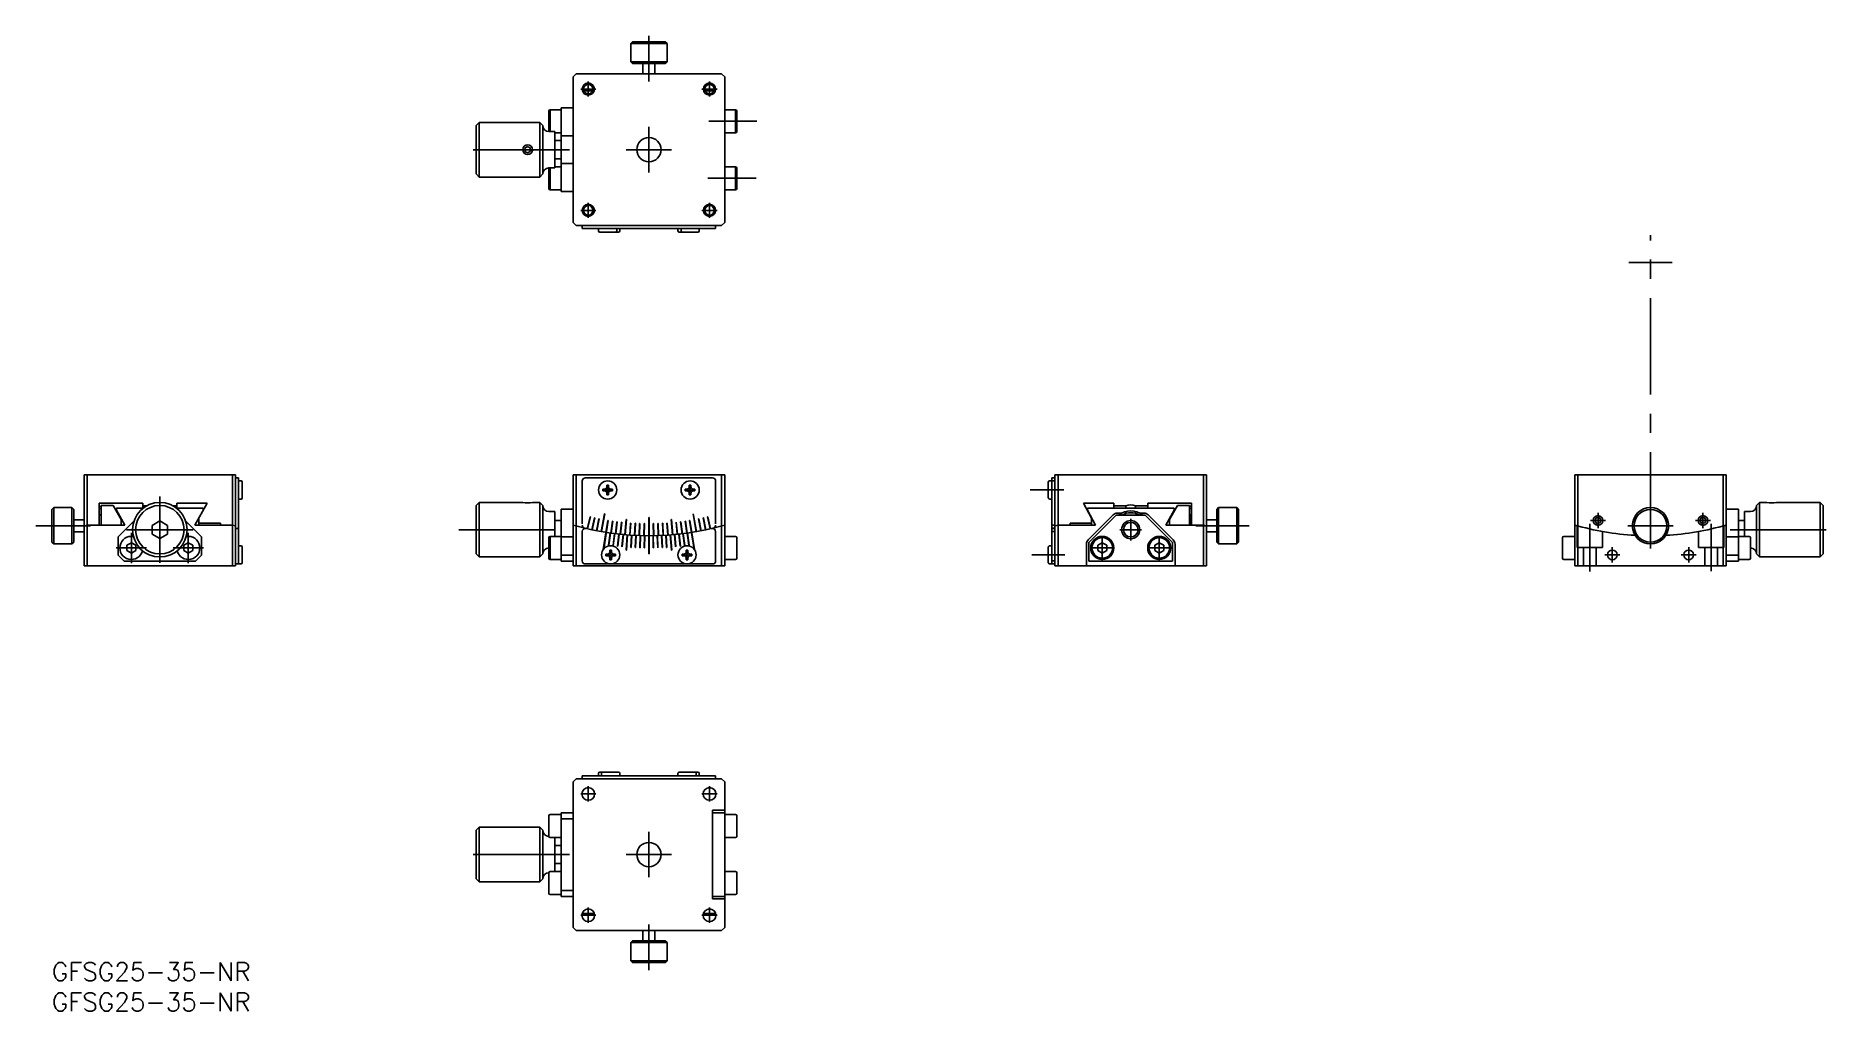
# Model space of a CAD drawing. Extents: x -3 to 294, y -8 to 153.
import ezdxf

# ---------------------------------------------------------------- set-up
doc = ezdxf.new("R2010")
doc.units = 0
doc.header["$LTSCALE"] = 0.5
doc.linetypes.add('CENTER', pattern=[50.8, 31.75, -6.35, 6.35, -6.35])
doc.linetypes.add('DASHED', pattern=[19.05, 12.7, -6.35])
for name, color, linetype in [('MSM_CENTER', 1, 'CENTER'), ('MSM_CONTINUOUS', 7, 'CONTINUOUS'), ('MSM_DASHED', 4, 'DASHED'), ('MSM_NARROW', 5, 'CONTINUOUS'), ('MSM_PART_NUMBER', 7, 'CONTINUOUS')]:
    doc.layers.add(name, color=color, linetype=linetype)
doc.styles.get("Standard").update_dxf_attribs({"font": 'txt.shx', "height": 3, "bigfont": 'bigfont.shx'})

# ---------------------------------------------------------------- blocks, each defined once
blk = doc.blocks.new('*U3')
at = {"layer": 'MSM_PART_NUMBER'}
blk.add_text('GFSG25-35-NR', height=3, dxfattribs=at).set_placement((0, -3))
blk = doc.blocks.new('*U4')
at = {"layer": 'MSM_PART_NUMBER'}
blk.add_text('GFSG25-35-NR', height=3, dxfattribs=at).set_placement((0, -8))

msp = doc.modelspace()

# ---------------------------------------------------------------- linework, layer by layer
at = {"layer": 'MSM_CENTER'}
for p, q in [((98.48, 152.77), (98.48, 145.27)), ((87.23, 144.01), (87.7, 144.01)), ((88.48, 145.26), (88.48, 142.76)), ((89.26, 144.01), (89.73, 144.01)), ((107.23, 144.01), (107.7, 144.01)), ((108.48, 145.26), (108.48, 142.76)), ((109.26, 144.01), (109.73, 144.01)), ((98.48, 137.76), (98.48, 130.26)), ((116.31, 138.71), (108.37, 138.71)), ((85.36, 134.01), (68.36, 134.01)), ((94.73, 134.01), (102.23, 134.01)), ((116.19, 129.31), (108.19, 129.31)), ((88.48, 125.26), (88.48, 122.76)), ((108.48, 125.26), (108.48, 122.76)), ((87.23, 124.01), (89.73, 124.01)), ((107.23, 124.01), (109.73, 124.01)), ((263.71, 68.26), (263.71, 119.93)), ((260.13, 115.41), (267.29, 115.41)), ((161.4, 77.91), (166.93, 77.91)), ((17.8, 65.88), (17.8, 76.84)), ((255.06, 71.63), (255.06, 74.13)), ((272.36, 71.63), (272.36, 74.13)), ((-2.64, 72.01), (6.39, 72.01)), ((23.28, 71.36), (12.32, 71.36)), ((67.11, 71.36), (83.98, 71.36)), ((179.77, 71.36), (176.17, 71.36)), ((177.97, 69.56), (177.97, 73.16)), ((188.73, 72.01), (197.51, 72.01)), ((253.71, 72.35), (253.71, 64.47)), ((256.31, 72.88), (253.81, 72.88)), ((267.46, 72.01), (259.96, 72.01)), ((273.61, 72.88), (271.11, 72.88)), ((273.71, 72.31), (273.71, 64.51)), ((276.83, 71.36), (293.83, 71.36)), ((15.6, 68.36), (10.6, 68.36)), ((13.1, 65.86), (13.1, 70.86)), ((25, 68.36), (20, 68.36)), ((22.5, 65.86), (22.5, 70.86)), ((175.27, 68.36), (171.27, 68.36)), ((173.27, 66.36), (173.27, 70.36)), ((184.67, 68.36), (180.67, 68.36)), ((182.67, 66.36), (182.67, 70.36)), ((257.41, 65.96), (257.41, 68.46)), ((270.01, 65.96), (270.01, 68.46)), ((161.65, 67.21), (167.08, 67.21)), ((258.66, 67.21), (256.16, 67.21)), ((271.26, 67.21), (268.76, 67.21)), ((87.23, 27.8), (89.73, 27.8)), ((88.48, 29.05), (88.48, 26.55)), ((107.23, 27.8), (109.73, 27.8)), ((108.48, 29.05), (108.48, 26.55)), ((98.48, 21.55), (98.48, 14.05)), ((85.36, 17.8), (68.36, 17.8)), ((94.73, 17.8), (102.23, 17.8)), ((88.48, 9.05), (88.48, 6.55)), ((108.48, 9.05), (108.48, 6.55)), ((87.23, 7.8), (87.43, 7.8)), ((89.53, 7.8), (89.73, 7.8)), ((98.48, 6.25), (98.48, -1.25)), ((107.23, 7.8), (107.43, 7.8)), ((109.53, 7.8), (109.73, 7.8))]:
    msp.add_line(p, q, dxfattribs=at)
at = {"layer": 'MSM_CONTINUOUS'}
for p, q in [((95.48, 151.51), (95.78, 151.81)), ((95.48, 148.51), (95.48, 151.51)), ((95.48, 151.51), (101.48, 151.51)), ((101.18, 151.81), (95.78, 151.81)), ((101.18, 151.81), (101.48, 151.51)), ((101.48, 151.51), (101.48, 148.51)), ((95.78, 148.21), (95.48, 148.51)), ((101.48, 148.51), (95.48, 148.51)), ((101.48, 148.51), (101.18, 148.21)), ((85.98, 146.01), (86.48, 146.51)), ((85.98, 146.01), (85.98, 122.01)), ((110.48, 146.51), (86.48, 146.51)), ((95.78, 148.21), (101.18, 148.21)), ((97.48, 146.51), (97.48, 148.21)), ((99.48, 148.21), (99.48, 146.51)), ((110.48, 146.51), (110.98, 146.01)), ((110.98, 146.01), (110.98, 122.01)), ((89.28, 144.01), (87.7, 144.01)), ((87.76, 143.71), (89.2, 143.71)), ((88.83, 144.01), (88.83, 144)), ((88.83, 144), (89.23, 143.77)), ((88.83, 144), (89.26, 144)), ((109.26, 144.01), (107.68, 144.01)), ((107.76, 143.71), (109.2, 143.71)), ((108.13, 143.72), (108.13, 144.01)), ((81.98, 137.01), (81.98, 140.41)), ((82.18, 140.61), (83.98, 140.61)), ((82.18, 137.01), (82.18, 140.61)), ((83.98, 140.91), (83.98, 127.11)), ((85.98, 140.91), (83.98, 140.91)), ((110.98, 140.61), (112.78, 140.61)), ((112.78, 140.61), (112.78, 136.81)), ((112.98, 140.41), (112.98, 137.01)), ((69.98, 138.01), (70.48, 138.51)), ((69.98, 138.01), (69.98, 130.01)), ((70.48, 138.51), (80.48, 138.51)), ((70.48, 129.51), (70.48, 138.51)), ((80.48, 138.51), (80.98, 138.01)), ((80.48, 138.51), (80.48, 129.51)), ((80.98, 138.01), (80.98, 130.01)), ((81.98, 137.01), (82.98, 137.01)), ((82.98, 131.01), (82.98, 137.01)), ((83.98, 136.81), (82.98, 136.81)), ((112.78, 136.81), (110.98, 136.81)), ((77.99, 134.2), (78.4, 134.52)), ((78.08, 133.68), (77.99, 134.2)), ((78.56, 133.5), (78.08, 133.68)), ((78.4, 134.52), (78.88, 134.34)), ((78.97, 133.82), (78.56, 133.5)), ((78.88, 134.34), (78.97, 133.82)), ((82.98, 135.51), (83.98, 135.51)), ((83.98, 136.31), (85.98, 136.31)), ((82.98, 131.01), (81.98, 131.01)), ((81.98, 127.61), (81.98, 131.01)), ((82.18, 127.41), (82.18, 131.01)), ((83.98, 132.51), (82.98, 132.51)), ((82.98, 131.21), (83.98, 131.21)), ((85.98, 131.71), (83.98, 131.71)), ((110.98, 131.21), (112.78, 131.21)), ((112.78, 131.21), (112.78, 127.41)), ((112.98, 131.01), (112.98, 127.61)), ((70.48, 129.51), (69.98, 130.01)), ((80.48, 129.51), (70.48, 129.51)), ((80.98, 130.01), (80.48, 129.51)), ((83.98, 127.41), (82.18, 127.41)), ((83.98, 127.11), (85.98, 127.11)), ((112.78, 127.41), (110.98, 127.41)), ((86.48, 121.51), (85.98, 122.01)), ((110.98, 122.01), (110.48, 121.51)), ((110.48, 121.51), (86.48, 121.51)), ((87.48, 121.51), (87.48, 121.01)), ((87.48, 121.01), (109.48, 121.01)), ((90.18, 120.61), (90.18, 121)), ((90.38, 120.41), (93.48, 120.41)), ((93.18, 121), (93.18, 120.61)), ((93.68, 121), (93.68, 120.61)), ((103.28, 121), (103.28, 120.61)), ((103.48, 120.41), (106.58, 120.41)), ((103.78, 120.61), (103.78, 121)), ((106.78, 121), (106.78, 120.61)), ((109.48, 121.01), (109.48, 121.51)), ((5.3, 80.41), (30.3, 80.41)), ((5.3, 80.41), (5.3, 65.41)), ((5.8, 65.41), (5.8, 80.41)), ((29.8, 80.41), (29.8, 65.41)), ((30.3, 65.41), (30.3, 80.41)), ((85.98, 80.41), (85.98, 65.41)), ((110.98, 80.41), (85.98, 80.41)), ((86.48, 65.41), (86.48, 80.41)), ((110.48, 80.41), (110.48, 65.41)), ((110.98, 65.41), (110.98, 80.41)), ((165.47, 65.41), (165.47, 80.41)), ((165.47, 80.41), (190.47, 80.41)), ((165.97, 65.41), (165.97, 80.41)), ((189.97, 80.41), (189.97, 65.41)), ((190.47, 80.41), (190.47, 65.41)), ((251.71, 80.41), (251.21, 80.41)), ((251.21, 80.41), (251.21, 65.41)), ((251.71, 80.41), (275.71, 80.41)), ((251.71, 65.41), (251.71, 80.41)), ((276.21, 80.41), (275.71, 80.41)), ((275.71, 80.41), (275.71, 65.41)), ((276.21, 65.41), (276.21, 80.41)), ((30.8, 79.91), (30.3, 79.91)), ((30.8, 65.71), (30.8, 79.91)), ((30.81, 79.41), (31.2, 79.41)), ((31.4, 79.21), (31.4, 76.61)), ((87.48, 79.41), (87.48, 72.31)), ((108.98, 79.91), (87.98, 79.91)), ((91.2, 78.05), (90.88, 78.05)), ((90.88, 78.05), (90.88, 77.76)), ((90.88, 77.76), (91.2, 77.76)), ((91.54, 78.71), (91.54, 78.38)), ((91.82, 78.71), (91.54, 78.71)), ((91.54, 77.43), (91.54, 77.1)), ((91.54, 77.1), (91.82, 77.1)), ((91.82, 78.38), (91.82, 78.71)), ((91.82, 77.1), (91.82, 77.43)), ((92.48, 78.05), (92.16, 78.05)), ((92.16, 77.76), (92.48, 77.76)), ((92.48, 77.76), (92.48, 78.05)), ((104.8, 78.05), (104.48, 78.05)), ((104.48, 78.05), (104.48, 77.76)), ((104.48, 77.76), (104.8, 77.76)), ((105.14, 78.71), (105.14, 78.38)), ((105.42, 78.71), (105.14, 78.71)), ((105.14, 77.43), (105.14, 77.1)), ((105.14, 77.1), (105.42, 77.1)), ((105.42, 78.38), (105.42, 78.71)), ((105.42, 77.1), (105.42, 77.43)), ((106.08, 78.05), (105.76, 78.05)), ((105.76, 77.76), (106.08, 77.76)), ((106.08, 77.76), (106.08, 78.05)), ((109.48, 72.31), (109.48, 79.41)), ((164.37, 76.61), (164.37, 79.21)), ((164.96, 79.41), (164.57, 79.41)), ((165.47, 79.91), (164.97, 79.91)), ((164.97, 79.91), (164.97, 65.71)), ((165.47, 79.41), (164.97, 79.41)), ((0, 74.71), (0.3, 75.01)), ((0, 74.71), (0, 69.31)), ((0.3, 75.01), (3.3, 75.01)), ((0.3, 69.01), (0.3, 75.01)), ((3.3, 75.01), (3.6, 74.71)), ((3.3, 75.01), (3.3, 69.01)), ((3.6, 69.31), (3.6, 74.71)), ((7.8, 75.73), (7.8, 72.13)), ((15, 75.73), (7.8, 75.73)), ((7.8, 75.23), (8.1, 75.21)), ((8.1, 74.86), (7.8, 74.84)), ((8.1, 72.13), (8.1, 75.37)), ((8.1, 75.37), (10.1, 75.37)), ((10.1, 75.37), (11.4, 73.02)), ((15.01, 74.89), (10.65, 74.89)), ((10.65, 74.89), (10.65, 74.37)), ((12, 72.13), (10.65, 74.57)), ((15, 75.73), (15, 74.89)), ((15, 75.31), (15.65, 75.31)), ((20.6, 75.31), (19.95, 75.31)), ((20.59, 74.89), (24.95, 74.89)), ((25.6, 75.73), (20.6, 75.73)), ((20.6, 75.73), (20.6, 74.89)), ((25.6, 75.73), (23.6, 72.13)), ((24.95, 74.89), (24.95, 74.55)), ((31.2, 76.41), (30.81, 76.41)), ((69.98, 75.36), (70.48, 75.86)), ((69.98, 75.36), (69.98, 67.36)), ((70.48, 75.86), (77.69, 75.86)), ((70.48, 66.86), (70.48, 75.86)), ((79.28, 75.86), (80.48, 75.86)), ((80.48, 75.86), (80.98, 75.36)), ((80.48, 75.86), (80.48, 66.86)), ((80.98, 75.36), (80.98, 67.36)), ((81.98, 74.36), (82.98, 74.36)), ((82.98, 70.26), (82.98, 74.36)), ((85.98, 74.76), (83.98, 74.76)), ((83.98, 74.76), (83.98, 66.16)), ((164.57, 76.41), (164.96, 76.41)), ((171.52, 73.28), (170.17, 75.73)), ((170.17, 75.73), (175.17, 75.73)), ((185.12, 74.89), (170.82, 74.89)), ((170.82, 74.89), (170.82, 74.57)), ((170.82, 74.57), (172.17, 72.13)), ((175.17, 75.73), (175.17, 74.89)), ((175.17, 75.31), (177.17, 75.31)), ((177.17, 75.31), (177.17, 74.89)), ((177.17, 74.35), (177.17, 74.04)), ((178.77, 74.89), (178.77, 75.31)), ((178.77, 75.31), (180.77, 75.31)), ((178.77, 74.35), (178.77, 74.04)), ((187.97, 75.73), (180.77, 75.73)), ((180.77, 75.73), (180.77, 74.89)), ((183.77, 72.13), (185.12, 74.57)), ((185.67, 75.37), (184.37, 73.02)), ((185.12, 74.37), (185.12, 74.89)), ((187.67, 75.37), (185.67, 75.37)), ((187.67, 72.13), (187.67, 75.37)), ((187.97, 72.13), (187.97, 75.73)), ((192.47, 75.01), (192.17, 74.71)), ((192.17, 74.71), (192.17, 69.31)), ((195.47, 75.01), (192.47, 75.01)), ((192.47, 69.01), (192.47, 75.01)), ((195.77, 74.71), (195.47, 75.01)), ((195.47, 75.01), (195.47, 69.01)), ((195.77, 69.31), (195.77, 74.71)), ((278.21, 74.76), (276.21, 74.76)), ((278.21, 66.16), (278.21, 74.76)), ((279.21, 74.36), (280.21, 74.36)), ((279.21, 74.36), (279.21, 70.26)), ((281.21, 75.36), (281.71, 75.86)), ((281.21, 67.36), (281.21, 75.36)), ((281.71, 75.86), (282.91, 75.86)), ((281.71, 66.86), (281.71, 75.86)), ((284.5, 75.86), (291.71, 75.86)), ((291.71, 75.86), (292.21, 75.36)), ((291.71, 75.86), (291.71, 66.86)), ((292.21, 67.36), (292.21, 75.36)), ((3.6, 73.01), (5.3, 73.01)), ((5.3, 71.99), (5.8, 72.13)), ((5.8, 72.13), (12, 72.13)), ((7.8, 73.88), (7.81, 73.88)), ((7.85, 73.81), (8.1, 73.81)), ((10.9, 70.16), (13.53, 72.79)), ((11.4, 73.02), (11.4, 72.13)), ((16.55, 72.08), (17.8, 72.8)), ((16.55, 70.64), (16.55, 72.08)), ((17.8, 72.8), (19.05, 72.08)), ((19.05, 72.08), (19.05, 70.64)), ((22.07, 72.79), (24.7, 70.16)), ((23.6, 72.13), (29.8, 72.13)), ((24.25, 72.13), (24.25, 73.28)), ((27.8, 72.44), (24.25, 72.44)), ((27.8, 72.13), (27.8, 72.44)), ((29.8, 72.13), (30.3, 71.99)), ((30.3, 71.58), (30.8, 71.58)), ((82.98, 72.86), (83.98, 72.86)), ((88.77, 73.47), (88.32, 71.52)), ((88.37, 71.51), (88.82, 73.46)), ((88.82, 73.46), (88.77, 73.47)), ((89.51, 73.3), (89.09, 71.35)), ((89.14, 71.34), (89.55, 73.29)), ((89.55, 73.29), (89.51, 73.3)), ((90.24, 73.15), (89.86, 71.19)), ((89.91, 71.18), (90.29, 73.14)), ((90.29, 73.14), (90.24, 73.15)), ((90.63, 71.05), (91.15, 74)), ((91.2, 73.99), (90.68, 71.04)), ((90.96, 68.08), (91.72, 72.89)), ((91.77, 72.88), (91.02, 68.16)), ((91.15, 74), (91.2, 73.99)), ((91.72, 72.89), (91.77, 72.88)), ((92.46, 72.78), (92.19, 70.8)), ((92.24, 70.79), (92.51, 72.77)), ((92.51, 72.77), (92.46, 72.78)), ((93.21, 72.68), (92.97, 70.7)), ((93.01, 70.69), (93.26, 72.68)), ((93.26, 72.68), (93.21, 72.68)), ((93.96, 72.6), (93.75, 70.61)), ((93.8, 70.6), (94.01, 72.59)), ((94.01, 72.59), (93.96, 72.6)), ((94.75, 73.02), (94.53, 70.53)), ((94.58, 70.53), (94.8, 73.02)), ((94.8, 73.02), (94.75, 73.02)), ((95.45, 72.46), (95.31, 70.47)), ((95.36, 70.47), (95.5, 72.46)), ((95.5, 72.46), (95.45, 72.46)), ((96.2, 72.42), (96.1, 70.42)), ((96.15, 70.42), (96.25, 72.42)), ((96.25, 72.42), (96.2, 72.42)), ((96.95, 72.38), (96.88, 70.39)), ((96.93, 70.38), (97, 72.38)), ((97, 72.38), (96.95, 72.38)), ((97.7, 72.36), (97.67, 70.36)), ((97.75, 72.36), (97.7, 72.36)), ((97.72, 70.36), (97.75, 72.36)), ((98.46, 67.36), (98.46, 73.36)), ((98.46, 73.36), (98.51, 73.36)), ((98.51, 73.36), (98.51, 67.36)), ((99.26, 72.36), (99.21, 72.36)), ((99.21, 72.36), (99.24, 70.36)), ((99.29, 70.36), (99.26, 72.36)), ((100.01, 72.38), (99.96, 72.38)), ((99.96, 72.38), (100.03, 70.38)), ((100.08, 70.39), (100.01, 72.38)), ((100.76, 72.42), (100.71, 72.42)), ((100.71, 72.42), (100.81, 70.42)), ((100.86, 70.42), (100.76, 72.42)), ((101.51, 72.46), (101.46, 72.46)), ((101.46, 72.46), (101.6, 70.47)), ((101.65, 70.47), (101.51, 72.46)), ((102.21, 73.02), (102.16, 73.02)), ((102.16, 73.02), (102.38, 70.53)), ((102.43, 70.53), (102.21, 73.02)), ((103, 72.6), (102.96, 72.59)), ((102.96, 72.59), (103.16, 70.6)), ((103.21, 70.61), (103, 72.6)), ((103.75, 72.68), (103.7, 72.68)), ((103.7, 72.68), (103.95, 70.69)), ((104, 70.7), (103.75, 72.68)), ((104.5, 72.78), (104.45, 72.77)), ((104.45, 72.77), (104.72, 70.79)), ((104.77, 70.8), (104.5, 72.78)), ((105.19, 72.88), (105.24, 72.89)), ((105.94, 68.16), (105.19, 72.88)), ((105.24, 72.89), (106, 68.08)), ((105.81, 74), (105.76, 73.99)), ((105.76, 73.99), (106.28, 71.04)), ((106.33, 71.05), (105.81, 74)), ((106.72, 73.15), (106.67, 73.14)), ((106.67, 73.14), (107.05, 71.18)), ((107.1, 71.19), (106.72, 73.15)), ((107.46, 73.3), (107.41, 73.29)), ((107.41, 73.29), (107.82, 71.34)), ((107.87, 71.35), (107.46, 73.3)), ((108.19, 73.47), (108.14, 73.46)), ((108.14, 73.46), (108.59, 71.51)), ((108.64, 71.52), (108.19, 73.47)), ((165.47, 72.11), (164.97, 72.11)), ((164.97, 71.63), (165.47, 71.63)), ((165.47, 71.58), (164.97, 71.58)), ((165.97, 72.13), (165.47, 71.99)), ((172.17, 72.13), (165.97, 72.13)), ((167.97, 72.13), (167.97, 72.44)), ((167.97, 72.44), (171.52, 72.44)), ((175.07, 73.81), (170.96, 69.7)), ((171.07, 69.26), (175.57, 73.76)), ((171.52, 72.13), (171.52, 73.28)), ((175.57, 73.76), (180.37, 73.76)), ((176.54, 74.11), (175.78, 74.11)), ((180.15, 74.11), (179.4, 74.11)), ((180.37, 73.76), (184.87, 69.26)), ((184.97, 69.7), (180.86, 73.81)), ((189.97, 72.13), (183.77, 72.13)), ((184.37, 73.02), (184.37, 72.13)), ((187.96, 73.88), (187.67, 73.38)), ((187.67, 73.81), (187.92, 73.81)), ((187.81, 72.13), (187.67, 72.38)), ((187.96, 72.13), (187.96, 73.88)), ((187.96, 73.88), (187.97, 73.88)), ((190.47, 71.99), (189.97, 72.13)), ((190.47, 73.01), (192.17, 73.01)), ((254.54, 72.81), (254.74, 73.29)), ((254.86, 72.4), (254.54, 72.81)), ((254.74, 73.29), (255.26, 73.36)), ((255.37, 72.47), (254.86, 72.4)), ((255.26, 73.36), (255.57, 72.95)), ((255.57, 72.95), (255.37, 72.47)), ((271.85, 72.81), (272.05, 73.29)), ((272.16, 72.4), (271.85, 72.81)), ((272.05, 73.29), (272.56, 73.36)), ((272.68, 72.47), (272.16, 72.4)), ((272.56, 73.36), (272.88, 72.95)), ((272.88, 72.95), (272.68, 72.47)), ((278.21, 72.86), (279.21, 72.86)), ((0.3, 69.01), (0, 69.31)), ((3.3, 69.01), (0.3, 69.01)), ((3.6, 69.31), (3.3, 69.01)), ((5.3, 71.01), (3.6, 71.01)), ((10.9, 70.16), (10.9, 67.16)), ((12.35, 68.79), (13.1, 69.22)), ((12.35, 67.92), (12.35, 68.79)), ((13.1, 69.22), (13.85, 68.79)), ((13.85, 68.79), (13.85, 67.92)), ((17.8, 69.91), (16.55, 70.64)), ((19.05, 70.64), (17.8, 69.91)), ((21.75, 68.79), (22.5, 69.22)), ((21.75, 67.92), (21.75, 68.79)), ((22.5, 69.22), (23.25, 68.79)), ((23.25, 68.79), (23.25, 67.92)), ((24.7, 67.16), (24.7, 70.16)), ((30.81, 68.71), (31.2, 68.71)), ((31.4, 68.51), (31.4, 65.91)), ((81.98, 66.66), (81.98, 70.06)), ((82.18, 70.26), (83.98, 70.26)), ((82.18, 66.46), (82.18, 70.26)), ((83.98, 70.16), (85.98, 70.16)), ((87.48, 71.08), (87.48, 66.21)), ((91.83, 68.83), (92.11, 70.81)), ((91.88, 68.82), (91.83, 68.83)), ((92.16, 70.8), (91.88, 68.82)), ((92.56, 68.73), (92.81, 70.72)), ((92.61, 68.73), (92.56, 68.73)), ((92.86, 70.71), (92.61, 68.73)), ((93.29, 68.64), (93.51, 70.63)), ((93.34, 68.64), (93.29, 68.64)), ((93.56, 70.63), (93.34, 68.64)), ((94.03, 68.57), (94.22, 70.56)), ((94.08, 68.56), (94.03, 68.57)), ((94.27, 70.56), (94.08, 68.56)), ((94.72, 68.01), (94.92, 70.5)), ((94.97, 70.49), (94.77, 68)), ((95.5, 68.45), (95.63, 70.45)), ((95.55, 68.45), (95.5, 68.45)), ((95.68, 70.45), (95.55, 68.45)), ((96.24, 68.41), (96.33, 70.41)), ((96.29, 68.41), (96.24, 68.41)), ((96.38, 70.41), (96.29, 68.41)), ((96.98, 68.38), (97.04, 70.38)), ((97.03, 68.38), (96.98, 68.38)), ((97.09, 70.38), (97.03, 68.38)), ((97.72, 68.36), (97.75, 70.36)), ((97.77, 68.36), (97.72, 68.36)), ((97.8, 70.36), (97.77, 68.36)), ((99.19, 68.36), (99.16, 70.36)), ((99.24, 68.36), (99.19, 68.36)), ((99.21, 70.36), (99.24, 68.36)), ((99.93, 68.38), (99.87, 70.38)), ((99.92, 70.38), (99.98, 68.38)), ((99.98, 68.38), (99.93, 68.38)), ((100.67, 68.41), (100.58, 70.41)), ((100.63, 70.41), (100.72, 68.41)), ((100.72, 68.41), (100.67, 68.41)), ((101.41, 68.45), (101.28, 70.45)), ((101.33, 70.45), (101.46, 68.45)), ((101.46, 68.45), (101.41, 68.45)), ((102.19, 68), (101.99, 70.49)), ((102.04, 70.5), (102.24, 68.01)), ((102.88, 68.56), (102.69, 70.56)), ((102.74, 70.56), (102.93, 68.57)), ((102.93, 68.57), (102.88, 68.56)), ((103.62, 68.64), (103.4, 70.63)), ((103.45, 70.63), (103.67, 68.64)), ((103.67, 68.64), (103.62, 68.64)), ((104.35, 68.73), (104.1, 70.71)), ((104.15, 70.72), (104.4, 68.73)), ((104.4, 68.73), (104.35, 68.73)), ((105.08, 68.82), (104.8, 70.8)), ((104.85, 70.81), (105.13, 68.83)), ((105.13, 68.83), (105.08, 68.82)), ((109.48, 66.21), (109.48, 71.08)), ((110.98, 70.26), (112.78, 70.26)), ((112.98, 70.06), (112.98, 66.66)), ((164.37, 68.51), (164.37, 65.91)), ((164.57, 68.71), (164.96, 68.71)), ((164.97, 71.08), (165.47, 71.08)), ((170.67, 68.99), (170.67, 65.41)), ((171.07, 66.16), (171.07, 69.26)), ((172.52, 68.79), (173.27, 69.22)), ((172.52, 67.92), (172.52, 68.79)), ((173.27, 69.22), (174.02, 68.79)), ((174.02, 68.79), (174.02, 67.92)), ((181.92, 68.79), (182.67, 69.22)), ((181.92, 67.92), (181.92, 68.79)), ((182.67, 69.22), (183.42, 68.79)), ((183.42, 68.79), (183.42, 67.92)), ((184.87, 69.26), (184.87, 66.16)), ((185.27, 65.41), (185.27, 68.99)), ((190.47, 71.01), (192.17, 71.01)), ((192.17, 69.31), (192.47, 69.01)), ((192.47, 69.01), (195.47, 69.01)), ((195.47, 69.01), (195.77, 69.31)), ((249.21, 66.66), (249.21, 70.06)), ((249.41, 70.26), (251.21, 70.26)), ((276.21, 70.16), (278.21, 70.16)), ((278.21, 70.26), (280.01, 70.26)), ((280.21, 70.06), (280.21, 66.66)), ((5.3, 65.41), (30.3, 65.41)), ((11.9, 66.16), (10.9, 67.16)), ((11.9, 66.16), (23.7, 66.16)), ((13.1, 67.49), (12.35, 67.92)), ((13.85, 67.92), (13.1, 67.49)), ((22.5, 67.49), (21.75, 67.92)), ((23.25, 67.92), (22.5, 67.49)), ((24.7, 67.16), (23.7, 66.16)), ((30.3, 65.71), (30.8, 65.71)), ((31.2, 65.71), (30.81, 65.71)), ((70.48, 66.86), (69.98, 67.36)), ((80.48, 66.86), (70.48, 66.86)), ((80.98, 67.36), (80.48, 66.86)), ((83.98, 66.46), (82.18, 66.46)), ((85.98, 67.16), (83.98, 67.16)), ((83.98, 66.16), (85.98, 66.16)), ((85.98, 65.41), (110.98, 65.41)), ((87.98, 65.71), (108.98, 65.71)), ((91.7, 67.35), (91.38, 67.35)), ((91.38, 67.35), (91.38, 67.06)), ((91.38, 67.06), (91.7, 67.06)), ((92.04, 68.01), (92.04, 67.68)), ((92.32, 68.01), (92.04, 68.01)), ((92.04, 66.73), (92.04, 66.4)), ((92.04, 66.4), (92.32, 66.4)), ((92.32, 67.68), (92.32, 68.01)), ((92.32, 66.4), (92.32, 66.73)), ((92.98, 67.35), (92.66, 67.35)), ((92.66, 67.06), (92.98, 67.06)), ((92.98, 67.06), (92.98, 67.35)), ((94.77, 68), (94.72, 68.01)), ((98.51, 67.36), (98.46, 67.36)), ((102.24, 68.01), (102.19, 68)), ((104.3, 67.35), (103.98, 67.35)), ((103.98, 67.35), (103.98, 67.06)), ((103.98, 67.06), (104.3, 67.06)), ((104.64, 68.01), (104.64, 67.68)), ((104.92, 68.01), (104.64, 68.01)), ((104.64, 66.73), (104.64, 66.4)), ((104.64, 66.4), (104.92, 66.4)), ((104.92, 67.68), (104.92, 68.01)), ((104.92, 66.4), (104.92, 66.73)), ((105.58, 67.35), (105.26, 67.35)), ((105.26, 67.06), (105.58, 67.06)), ((105.58, 67.06), (105.58, 67.35)), ((112.78, 66.46), (110.98, 66.46)), ((164.96, 65.71), (164.57, 65.71)), ((164.97, 66.21), (165.47, 66.21)), ((165.47, 65.71), (164.97, 65.71)), ((190.47, 65.41), (165.47, 65.41)), ((184.87, 66.16), (171.07, 66.16)), ((173.27, 67.49), (172.52, 67.92)), ((174.02, 67.92), (173.27, 67.49)), ((182.67, 67.49), (181.92, 67.92)), ((183.42, 67.92), (182.67, 67.49)), ((251.21, 66.46), (249.41, 66.46)), ((251.21, 65.41), (276.21, 65.41)), ((278.21, 67.16), (276.21, 67.16)), ((276.21, 66.16), (278.21, 66.16)), ((280.01, 66.46), (278.21, 66.46)), ((281.71, 66.86), (281.21, 67.36)), ((291.71, 66.86), (281.71, 66.86)), ((292.21, 67.36), (291.71, 66.86)), ((85.98, 29.8), (86.48, 30.3)), ((85.98, 29.8), (85.98, 5.8)), ((110.48, 30.3), (86.48, 30.3)), ((87.48, 30.8), (87.48, 30.3)), ((87.98, 30.8), (87.48, 30.8)), ((87.98, 30.8), (108.98, 30.8)), ((90.18, 30.81), (90.18, 31.2)), ((93.48, 31.4), (90.38, 31.4)), ((90.68, 30.81), (90.68, 31.2)), ((93.68, 31.2), (93.68, 30.81)), ((102.22, 30.8), (102.22, 30.81)), ((103.28, 30.81), (103.28, 31.2)), ((106.58, 31.4), (103.48, 31.4)), ((106.28, 31.2), (106.28, 30.81)), ((106.78, 31.2), (106.78, 30.81)), ((109.48, 30.8), (108.98, 30.8)), ((109.48, 30.3), (109.48, 30.8)), ((110.48, 30.3), (110.98, 29.8)), ((110.98, 5.8), (110.98, 29.8)), ((87.43, 27.8), (89.53, 27.8)), ((107.43, 27.8), (109.53, 27.8)), ((81.98, 20.8), (81.98, 24.2)), ((82.18, 24.4), (83.98, 24.4)), ((85.98, 24.7), (83.98, 24.7)), ((83.98, 10.9), (83.98, 24.7)), ((108.98, 25.1), (108.98, 10.5)), ((108.98, 25.1), (110.98, 25.1)), ((110.98, 24.7), (108.98, 24.7)), ((110.98, 24.4), (112.78, 24.4)), ((112.98, 24.2), (112.98, 20.8)), ((69.98, 21.8), (70.48, 22.3)), ((69.98, 21.8), (69.98, 13.8)), ((70.48, 22.3), (80.48, 22.3)), ((70.48, 13.3), (70.48, 22.3)), ((80.48, 22.3), (80.98, 21.8)), ((80.48, 22.3), (80.48, 13.3)), ((80.98, 21.8), (80.98, 13.8)), ((83.98, 23.7), (85.98, 23.7)), ((83.98, 20.6), (82.18, 20.6)), ((82.98, 15), (82.98, 20.6)), ((82.98, 19.3), (83.98, 19.3)), ((112.78, 20.6), (110.98, 20.6)), ((82.18, 15), (83.98, 15)), ((83.98, 16.3), (82.98, 16.3)), ((110.98, 15), (112.78, 15)), ((70.48, 13.3), (69.98, 13.8)), ((80.48, 13.3), (70.48, 13.3)), ((80.98, 13.8), (80.48, 13.3)), ((81.98, 11.4), (81.98, 14.8)), ((85.98, 11.9), (83.98, 11.9)), ((112.98, 14.8), (112.98, 11.4)), ((83.98, 11.2), (82.18, 11.2)), ((83.98, 10.9), (85.98, 10.9)), ((110.98, 10.9), (108.98, 10.9)), ((108.98, 10.5), (110.98, 10.5)), ((112.78, 11.2), (110.98, 11.2)), ((89.53, 7.8), (87.43, 7.8)), ((87.47, 8.1), (89.49, 8.1)), ((89.33, 8.1), (88.83, 7.81)), ((88.83, 7.81), (88.83, 7.8)), ((89.53, 7.81), (88.83, 7.81)), ((89.22, 8.1), (89.23, 8.06)), ((109.53, 7.8), (107.43, 7.8)), ((107.47, 8.1), (109.49, 8.1)), ((108.13, 7.8), (108.13, 8.1)), ((86.48, 5.3), (85.98, 5.8)), ((86.48, 5.3), (110.48, 5.3)), ((95.48, 3.3), (95.78, 3.6)), ((95.48, 0.3), (95.48, 3.3)), ((95.48, 3.3), (101.48, 3.3)), ((101.18, 3.6), (95.78, 3.6)), ((97.48, 3.6), (97.48, 5.3)), ((99.48, 5.3), (99.48, 3.6)), ((101.18, 3.6), (101.48, 3.3)), ((101.48, 3.3), (101.48, 0.3)), ((110.98, 5.8), (110.48, 5.3)), ((95.78, 0), (95.48, 0.3)), ((101.48, 0.3), (95.48, 0.3)), ((95.78, 0), (101.18, 0)), ((101.48, 0.3), (101.18, 0))]:
    msp.add_line(p, q, dxfattribs=at)
for centre, radius in [((88.48, 144.01), 0.783), ((108.48, 144.01), 0.783), ((78.48, 134.01), 0.8), ((98.48, 134.01), 2), ((88.48, 124.01), 0.783), ((108.48, 124.01), 0.783), ((91.68, 77.91), 1.5), ((91.68, 77.91), 0.162), ((105.28, 77.91), 1.5), ((105.28, 77.91), 0.162), ((17.8, 71.36), 4.5), ((17.8, 71.36), 4), ((263.71, 72.01), 3), ((263.71, 72.01), 2.7), ((177.97, 71.36), 1.5), ((177.97, 71.36), 1.2), ((255.06, 72.88), 0.8), ((272.36, 72.88), 0.8), ((92.18, 67.21), 1.5), ((104.78, 67.21), 1.5), ((173.27, 68.36), 1.9), ((173.27, 68.36), 1.7), ((182.67, 68.36), 1.9), ((182.67, 68.36), 1.7), ((92.18, 67.21), 0.162), ((104.78, 67.21), 0.162), ((257.41, 67.21), 0.8), ((270.01, 67.21), 0.8), ((88.48, 27.8), 1.05), ((108.48, 27.8), 1.05), ((98.48, 17.8), 2), ((88.48, 7.8), 1.05), ((108.48, 7.8), 1.05)]:
    msp.add_circle(centre, radius, dxfattribs=at)
for centre, radius, start, end in [((82.18, 140.41), 0.2, 90, 180), ((112.78, 140.41), 0.2, 0, 90), ((81.98, 138.01), 1, 180, 270), ((112.78, 137.01), 0.2, 270, 0), ((78.48, 134.01), 0.8, 347.068, 6.2642), ((81.98, 130.01), 1, 90, 180), ((112.78, 131.01), 0.2, 0, 90), ((82.18, 127.61), 0.2, 180, 270), ((112.78, 127.61), 0.2, 270, 0), ((90.19, 121), 0.01, 90, 180), ((90.38, 120.61), 0.2, 180, 270), ((92.98, 120.61), 0.2, 270, 0), ((93.17, 121), 0.01, 360, 90), ((93.48, 120.61), 0.2, 270, 0), ((93.67, 121), 0.01, 360, 90), ((103.29, 121), 0.01, 90, 180), ((103.48, 120.61), 0.2, 180, 270), ((103.79, 121), 0.01, 90, 180), ((103.98, 120.61), 0.2, 180, 270), ((106.58, 120.61), 0.2, 270, 0), ((106.77, 121), 0.01, 360, 90), ((30.81, 79.4), 0.01, 90, 180), ((31.2, 79.21), 0.2, 0, 90), ((87.98, 79.41), 0.5, 90, 180), ((91.2, 78.38), 0.333, 270, 360), ((91.2, 77.43), 0.333, 0, 90), ((91.68, 77.91), 0.376, 152.1157, 207.8843), ((91.68, 77.91), 0.376, 62.1157, 117.8843), ((91.68, 77.91), 0.376, 242.1157, 297.8843), ((92.16, 78.38), 0.333, 180, 270), ((92.16, 77.43), 0.333, 90, 180), ((91.68, 77.91), 0.376, 332.1157, 27.8843), ((104.8, 78.38), 0.333, 270, 360), ((104.8, 77.43), 0.333, 0, 90), ((105.28, 77.91), 0.376, 152.1157, 207.8843), ((105.28, 77.91), 0.376, 62.1157, 117.8843), ((105.28, 77.91), 0.376, 242.1157, 297.8843), ((105.76, 78.38), 0.333, 180, 270), ((105.76, 77.43), 0.333, 90, 180), ((105.28, 77.91), 0.376, 332.1157, 27.8843), ((108.98, 79.41), 0.5, 0, 90), ((164.57, 79.21), 0.2, 90.0001, 179.9999), ((164.96, 79.4), 0.01, 0.0018, 89.9951), ((30.81, 76.42), 0.01, 180, 270), ((31.2, 76.61), 0.2, 270, 0), ((78.49, 80.26), 4.48, 259.7713, 280.2287), ((81.98, 75.36), 1, 180, 270), ((164.57, 76.61), 0.2, 180, 270.0001), ((164.96, 76.42), 0.01, 270.0013, 359.5801), ((177.97, 71.36), 3.1, 50.732, 129.268), ((177.97, 71.36), 2.8, 58.9973, 121.0027), ((177.97, 73.36), 2.11, 67.7308, 112.2692), ((187.93, 73.29), 1.95, 88.9026, 97.7526), ((187.94, 77.16), 2.32, 263.228, 270.6399), ((280.21, 75.36), 1, 270, 0), ((283.7, 80.23), 4.44, 259.6959, 280.3041), ((98.48, 115.41), 45.05, 253.8908, 286.1092), ((87.98, 72.11), 0.5, 180, 256.2894), ((87.98, 71.08), 0.5, 77.0898, 179.999), ((108.98, 71.08), 0.5, 360, 103.3275), ((108.98, 72.11), 0.5, 283.634, 359.9994), ((175.78, 73.11), 1, 90, 135), ((180.15, 73.11), 1, 45, 90), ((263.71, 115.41), 45.05, 253.8908, 266.753), ((263.71, 115.41), 45.05, 273.247, 286.1092), ((13.1, 68.36), 1.9, 79.5512, 345.5488), ((22.5, 68.36), 1.9, 194.4512, 100.4488), ((30.81, 68.7), 0.01, 90, 180), ((31.2, 68.51), 0.2, 0, 90), ((81.98, 67.36), 1, 90, 180), ((82.18, 70.06), 0.2, 90, 180), ((112.78, 70.06), 0.2, 0, 90), ((164.57, 68.51), 0.2, 89.9999, 179.9999), ((164.96, 68.7), 0.01, 359.9999, 89.9995), ((171.67, 68.99), 1, 135, 180), ((184.27, 68.99), 1, 0, 45), ((249.41, 70.06), 0.2, 90, 180), ((280.01, 70.06), 0.2, 0, 90), ((280.21, 67.36), 1, 0, 90), ((30.81, 65.72), 0.01, 180, 270), ((31.2, 65.91), 0.2, 270, 0), ((82.18, 66.66), 0.2, 180, 270), ((87.98, 66.21), 0.5, 180, 270), ((91.7, 67.68), 0.333, 270, 0), ((91.7, 66.73), 0.333, 0, 90), ((92.18, 67.21), 0.376, 152.1157, 207.8843), ((92.18, 67.21), 0.376, 62.1157, 117.8843), ((92.18, 67.21), 0.376, 242.1157, 297.8843), ((92.66, 67.68), 0.333, 180, 270), ((92.66, 66.73), 0.333, 90, 180), ((92.18, 67.21), 0.376, 332.1157, 27.8843), ((104.3, 67.68), 0.333, 270, 0), ((104.3, 66.73), 0.333, 0, 90), ((104.78, 67.21), 0.376, 152.1157, 207.8843), ((104.78, 67.21), 0.376, 62.1157, 117.8843), ((104.78, 67.21), 0.376, 242.1157, 297.8843), ((105.26, 67.68), 0.333, 180, 270), ((105.26, 66.73), 0.333, 90, 180), ((104.78, 67.21), 0.376, 332.1157, 27.8843), ((108.98, 66.21), 0.5, 270, 0), ((112.78, 66.66), 0.2, 270, 0), ((164.57, 65.91), 0.2, 180.0001, 270.0001), ((164.96, 65.72), 0.01, 270.0006, 0.0001), ((249.41, 66.66), 0.2, 180, 270), ((280.01, 66.66), 0.2, 270, 0), ((90.38, 31.2), 0.2, 90, 180), ((90.19, 30.81), 0.01, 180, 270), ((90.88, 31.2), 0.2, 90, 180), ((90.69, 30.81), 0.01, 180, 270), ((93.48, 31.2), 0.2, 0, 90), ((93.67, 30.81), 0.01, 270, 0), ((103.48, 31.2), 0.2, 90, 180), ((103.29, 30.81), 0.01, 180, 270), ((106.08, 31.2), 0.2, 0, 90), ((106.27, 30.81), 0.01, 270, 0), ((106.58, 31.2), 0.2, 0, 90), ((106.77, 30.81), 0.01, 270, 0), ((82.18, 24.2), 0.2, 90, 180), ((112.78, 24.2), 0.2, 0, 90), ((81.98, 21.8), 1, 180, 270), ((82.18, 20.8), 0.2, 180, 270), ((112.78, 20.8), 0.2, 270, 0), ((82.18, 14.8), 0.2, 90, 180), ((112.78, 14.8), 0.2, 0, 90), ((81.98, 13.8), 1, 90, 180), ((82.18, 11.4), 0.2, 180, 270), ((112.78, 11.4), 0.2, 270, 0), ((88.52, 7.78), 0.84, 157.6267, 178.6481), ((108.71, 7.83), 0.573, 356.8348, 27.9)]:
    msp.add_arc(centre, radius, start, end, dxfattribs=at)
at = {"layer": 'MSM_DASHED'}
for p, q in [((251.61, 68.41), (251.61, 72.01)), ((275.81, 68.41), (275.81, 72.01)), ((251.61, 68.41), (255.81, 68.41)), ((252.66, 68.41), (252.66, 65.41)), ((254.76, 68.41), (254.76, 65.41)), ((255.81, 68.41), (255.81, 71.06)), ((271.61, 68.41), (271.61, 71.06)), ((271.61, 68.41), (275.81, 68.41)), ((272.66, 65.41), (272.66, 68.41)), ((274.76, 65.41), (274.76, 68.41))]:
    msp.add_line(p, q, dxfattribs=at)
at = {"layer": 'MSM_NARROW'}
for centre in [(88.48, 144.01), (108.48, 144.01), (88.48, 124.01), (108.48, 124.01)]:
    msp.add_circle(centre, 1, dxfattribs=at)

# ---------------------------------------------------------------- block references
at = {"layer": 'MSM_CONTINUOUS'}
for name in ['*U3', '*U4']:
    msp.add_blockref(name, (0, 0), dxfattribs=at)

doc.saveas('drawing.dxf')
